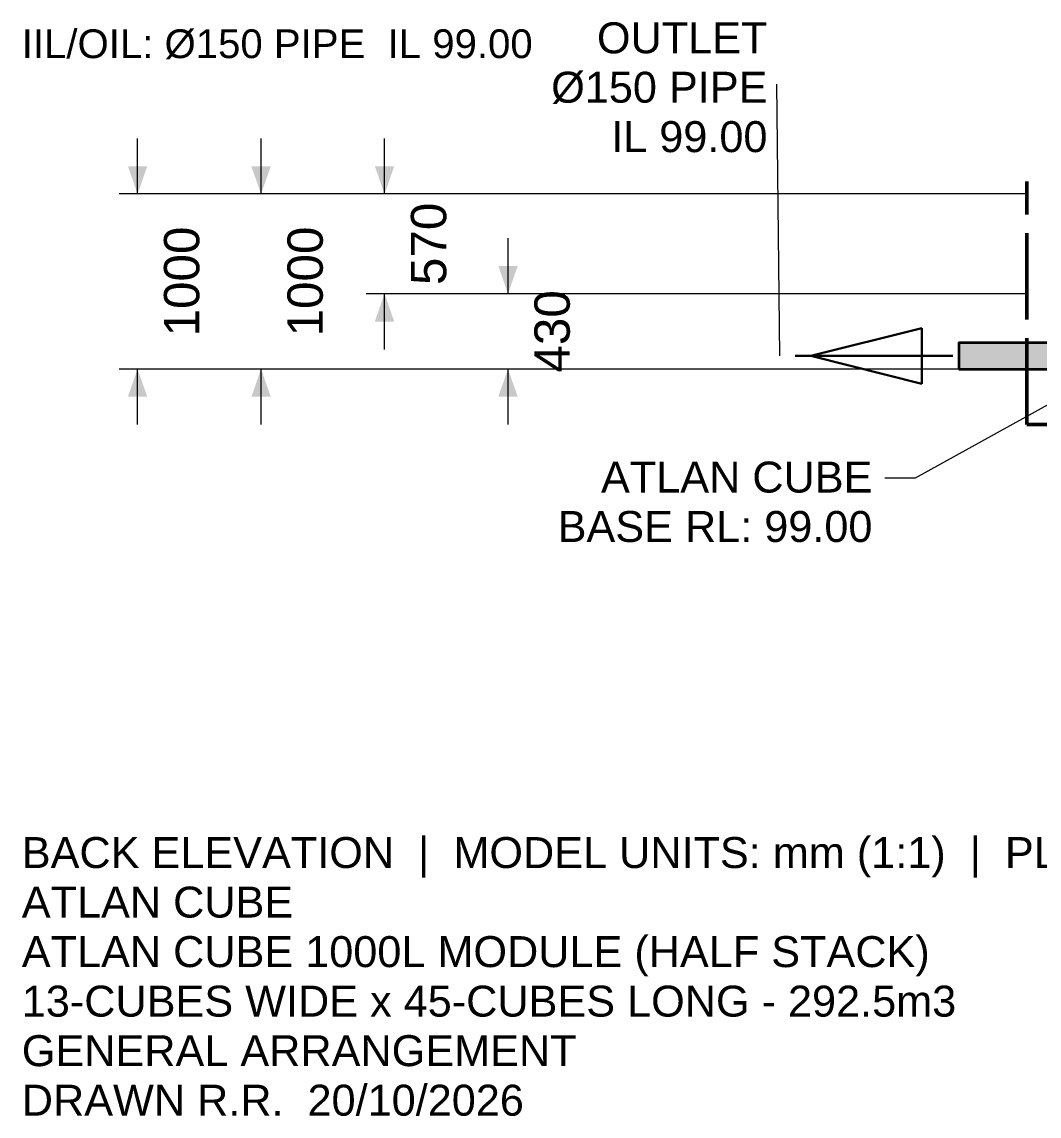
# Model space of a CAD drawing. Header units: millimetres. Extents: x -6059 to 54774, y -4267 to 3014.
# Drawn here: x -6059 to -247, y -4267 to 1983 of the extents above; entities that cross this region are included whole.
import ezdxf
from ezdxf.enums import TextEntityAlignment as Align

# ---------------------------------------------------------------- set-up
doc = ezdxf.new("R2010")
doc.units = ezdxf.units.MM
doc.linetypes.add('DASH_494_106', pattern=[599.722222, 493.888889, -105.833333])
for name, color, linetype in [('ANNOTATIONS', 7, 'Continuous'), ('DIMENSIONS', 7, 'Continuous'), ('FLOW_OUTLET', 5, 'Continuous'), ('GEOFAB', 5, 'Continuous'), ('LEADERS', 7, 'Continuous'), ('PIPES', 7, 'Continuous'), ('TITLE', 7, 'Continuous')]:
    doc.layers.add(name, color=color, linetype=linetype)
doc.styles.add('ARIAL', font='arial.ttf')

msp = doc.modelspace()

# ---------------------------------------------------------------- linework, layer by layer
at = {"layer": 'ANNOTATIONS', "lineweight": 18}
msp.add_line((-1728.6, 75), (-1746.2, 1627.2), dxfattribs=at)
at = {"layer": 'DIMENSIONS', "lineweight": 18}
for p, q in [((-5398.2, 1000), (-5398.2, 1317.5)), ((-4692.7, 1000), (-4692.7, 1317.5)), ((-3987.1, 1000), (-3987.1, 1317.5)), ((-317.5, 1000), (-5504.1, 1000)), ((-317.5, 1000), (-4798.5, 1000)), ((-317.5, 1000), (-4093, 1000)), ((-3281.6, 430), (-3281.6, 747.5)), ((-317.5, 430), (-4093, 430)), ((-3987.1, 112.5), (-3987.1, 430)), ((-317.5, 430), (-3387.4, 430)), ((-317.5, 0), (-5504.1, 0)), ((-5398.2, -317.5), (-5398.2, 0)), ((-317.5, 0), (-4798.5, 0)), ((-4692.7, -317.5), (-4692.7, 0)), ((-317.5, 0), (-3387.4, 0)), ((-3281.6, -317.5), (-3281.6, 0))]:
    msp.add_line(p, q, dxfattribs=at)
at = {"layer": 'DIMENSIONS'}
for points in [[(-5398.2, 1000), (-5342.7, 1158.8), (-5453.8, 1158.8)], [(-4692.7, 1000), (-4637.1, 1158.8), (-4748.2, 1158.8)], [(-3987.1, 1000), (-3931.6, 1158.8), (-4042.7, 1158.8)], [(-3281.6, 430), (-3226, 588.8), (-3337.1, 588.8)], [(-3987.1, 430), (-4042.7, 271.3), (-3931.6, 271.3)], [(-5398.2, 0), (-5453.8, -158.7), (-5342.7, -158.7)], [(-4692.7, 0), (-4748.2, -158.7), (-4637.1, -158.7)], [(-3281.6, 0), (-3337.1, -158.7), (-3226, -158.7)]]:
    msp.add_solid(points, dxfattribs=at)
at = {"layer": 'FLOW_OUTLET', "color": 5, "lineweight": 30}
for p, q in [((-917.2, 233.7), (-1552.2, 75)), ((-917.2, -83.7), (-917.2, 233.7)), ((-740.8, 75), (-1640.4, 75)), ((-917.2, -83.7), (-1552.2, 75))]:
    msp.add_line(p, q, dxfattribs=at)
at = {"layer": 'GEOFAB', "color": 5, "linetype": 'DASH_494_106', "lineweight": 50}
for q in [(-317.5, 1071.1), (52067.5, -317.5)]:
    msp.add_line((-317.5, -317.5), q, dxfattribs=at)
at = {"layer": 'LEADERS', "lineweight": 18}
for p, q in [((-952.5, -620.9), (105.8, -35.3)), ((-1128.9, -620.9), (-952.5, -620.9))]:
    msp.add_line(p, q, dxfattribs=at)
at = {"layer": 'PIPES', "lineweight": 35}
msp.add_lwpolyline([(-705.6, 0), (0, 0), (0, 150), (-705.6, 150)], close=True, dxfattribs=at)
at = {"layer": 'PIPES', "true_color": 0xbfbfbf}
msp.add_solid([(-705.6, 0), (0, 0), (-705.6, 150), (0, 150)], dxfattribs=at)

# ---------------------------------------------------------------- texts
at = {"layer": 'ANNOTATIONS', "style": 'ARIAL'}
for s, height, p in [('IIL/OIL: Ø150 PIPE  IL 99.00', 164.183, (-3140.5, 1776.1)), ('OUTLET', 176.81, (-1799.2, 1803.6)), ('Ø150 PIPE', 176.81, (-1799.2, 1521.4)), ('IL 99.00', 176.81, (-1799.2, 1239.2)), ('ATLAN CUBE', 176.81, (-1199.4, -705.6)), ('BASE RL: 99.00', 176.812, (-1199.4, -987.8))]:
    msp.add_text(s, height=height, dxfattribs=at).set_placement(p, align=Align.RIGHT)
at = {"layer": 'DIMENSIONS', "style": 'ARIAL'}
for s, p in [('570', (-3634.4, 715)), ('1000', (-5045.5, 500)), ('1000', (-4339.9, 500)), ('430', (-2928.8, 215))]:
    msp.add_text(s, height=202.07, rotation=90, dxfattribs=at).set_placement(p, align=Align.CENTER)
at = {"layer": 'TITLE', "style": 'ARIAL'}
for s, height, p in [('BACK ELEVATION  |  MODEL UNITS: mm (1:1)  |  PLOT 1:100 ON A1', 176.812, (-6059.8, -2850.4)), ('ATLAN CUBE', 176.81, (-6059.8, -3133.3)), ('ATLAN CUBE 1000L MODULE (HALF STACK)', 176.812, (-6059.8, -3416.2)), ('13-CUBES WIDE x 45-CUBES LONG - 292.5m3', 176.812, (-6059.8, -3699.1)), ('GENERAL ARRANGEMENT', 176.812, (-6059.8, -3982)), ('DRAWN R.R.  20/10/2026', 176.812, (-6059.8, -4264.9))]:
    msp.add_text(s, height=height, dxfattribs=at).set_placement(p)

doc.saveas('drawing.dxf')
